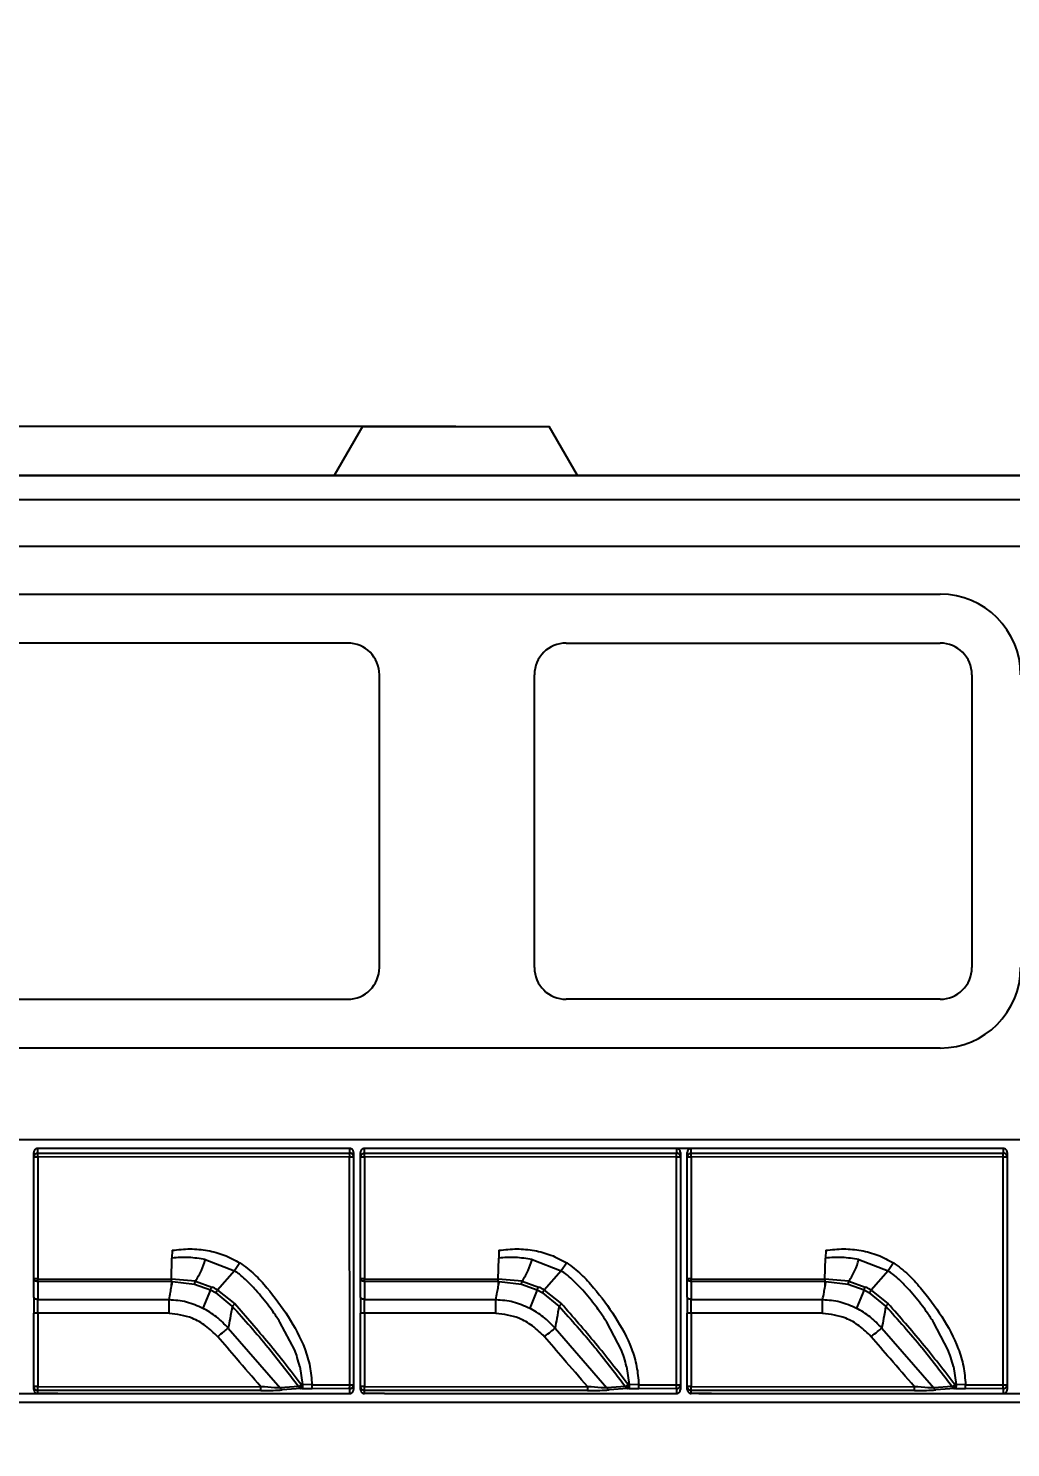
# Model space of a CAD drawing. Header units: millimetres. Extents: x 340 to 481, y 493 to 586.
# Drawn here: x 372.98 to 393.1, y 537.33 to 566.42 of the extents above; entities that cross this region are included whole.
import ezdxf

# ---------------------------------------------------------------- set-up
doc = ezdxf.new("R2010")
doc.units = ezdxf.units.MM
doc.header["$PDSIZE"] = -1
doc.linetypes.add('CENTERX2', pattern=[20.32, 12.7, -2.54, 2.54, -2.54])
doc.dimstyles.new('ISO-25', dxfattribs={"dimtxt": 2.5, "dimasz": 2.5, "dimexe": 1.25, "dimexo": 0.625, "dimtad": 1, "dimtxsty": 'Standard', "dimcen": 2.5, "dimadec": 0, "dimazin": 0, "dimtfac": 1, "dimtmove": 0, "dimatfit": 3, "dimfxl": 1, "dimarcsym": 0})

# ---------------------------------------------------------------- blocks, each defined once
blk = doc.blocks.new('*D2')
at = {"color": 0, "lineweight": -2}
for p, q in [((394.669, 557.257), (348.229, 557.257)), ((350.229, 553.177), (350.229, 536.154)), ((350.229, 512), (350.229, 529.023)), ((394.669, 507.92), (348.229, 507.92))]:
    blk.add_line(p, q, dxfattribs=at)
at = {"color": 0}
for points in [[(350.909, 553.177), (349.549, 553.177), (350.229, 557.257)], [(349.549, 512), (350.909, 512), (350.229, 507.92)]]:
    blk.add_solid(points, dxfattribs=at)
at = {"layer": 'Defpoints', "color": 0}
for p in [(394.669, 557.257), (350.229, 507.92), (394.669, 507.92)]:
    blk.add_point(p, dxfattribs=at)
at = {"color": 0, "insert": (350.229, 532.589), "char_height": 3.5, "attachment_point": 5}
blk.add_mtext('49,34', dxfattribs=at)
blk = doc.blocks.new('*D3')
at = {"color": 0, "lineweight": -2}
for p, q in [((350.229, 562.337), (350.229, 566.417)), ((381.74, 558.257), (348.229, 558.257)), ((350.229, 558.257), (350.229, 557.257)), ((381.74, 557.257), (348.229, 557.257)), ((350.229, 553.177), (350.229, 549.097)), ((350.229, 549.097), (339.955, 549.097))]:
    blk.add_line(p, q, dxfattribs=at)
at = {"color": 0}
for points in [[(349.549, 562.337), (350.909, 562.337), (350.229, 558.257)], [(350.909, 553.177), (349.549, 553.177), (350.229, 557.257)]]:
    blk.add_solid(points, dxfattribs=at)
at = {"layer": 'Defpoints', "color": 0}
for p in [(381.74, 558.257), (350.229, 557.257), (381.74, 557.257)]:
    blk.add_point(p, dxfattribs=at)
at = {"color": 0, "insert": (344.33, 552.663), "char_height": 3.5, "attachment_point": 5}
blk.add_mtext('1,00', dxfattribs=at)

msp = doc.modelspace()

# ---------------------------------------------------------------- linework, layer by layer
at = {"color": 7, "linetype": 'Continuous', "lineweight": 25}
for p, q in [((379.827, 558.257), (379.25, 557.257)), ((379.827, 558.257), (383.653, 558.257)), ((384.23, 557.257), (383.653, 558.257)), ((366.407, 557.257), (433.085, 557.257)), ((433.085, 556.757), (366.407, 556.757)), ((379.524, 553.822), (371.864, 553.822)), ((384, 553.822), (391.66, 553.822)), ((380.174, 547.172), (380.174, 553.172)), ((383.35, 547.172), (383.35, 553.172)), ((392.31, 553.172), (392.31, 547.172)), ((371.864, 546.522), (379.524, 546.522)), ((391.66, 546.522), (384, 546.522)), ((432.774, 543.645), (366.819, 543.645)), ((373.093, 543.286), (373.093, 543.385)), ((373.093, 540.79), (373.093, 543.286)), ((373.174, 543.366), (373.174, 543.465)), ((379.564, 543.465), (373.174, 543.465)), ((373.174, 543.366), (379.564, 543.371)), ((379.564, 543.292), (373.175, 543.287)), ((373.175, 543.287), (373.175, 540.791)), ((379.564, 543.465), (379.564, 543.371)), ((379.565, 538.623), (379.564, 543.292)), ((379.645, 543.385), (379.645, 543.291)), ((379.645, 543.291), (379.645, 538.622)), ((379.787, 543.286), (379.787, 543.385)), ((379.787, 540.79), (379.787, 543.286)), ((379.868, 543.366), (379.868, 543.465)), ((386.258, 543.465), (379.868, 543.465)), ((379.868, 543.366), (386.258, 543.371)), ((386.258, 543.292), (379.869, 543.287)), ((379.869, 543.287), (379.869, 540.791)), ((386.258, 543.465), (386.258, 543.371)), ((386.259, 538.623), (386.258, 543.292)), ((386.339, 543.385), (386.339, 543.291)), ((386.339, 543.291), (386.339, 538.622)), ((386.481, 543.286), (386.481, 543.385)), ((386.481, 540.79), (386.481, 543.286)), ((386.562, 543.366), (386.562, 543.465)), ((392.952, 543.465), (386.562, 543.465)), ((386.562, 543.366), (392.952, 543.371)), ((392.952, 543.292), (386.563, 543.287)), ((386.563, 543.287), (386.563, 540.791)), ((392.952, 543.465), (392.952, 543.371)), ((392.953, 538.623), (392.952, 543.292)), ((393.033, 543.385), (393.033, 543.291)), ((393.033, 543.291), (393.033, 538.622)), ((375.929, 541.378), (375.924, 541.219)), ((382.623, 541.378), (382.618, 541.219)), ((389.317, 541.378), (389.312, 541.219)), ((375.913, 540.788), (375.924, 541.219)), ((376.606, 541.188), (377.206, 540.956)), ((377.206, 540.956), (376.858, 540.563)), ((377.316, 541.123), (377.206, 540.956)), ((382.607, 540.788), (382.618, 541.219)), ((383.3, 541.188), (383.9, 540.956)), ((383.9, 540.956), (383.552, 540.563)), ((384.01, 541.123), (383.9, 540.956)), ((389.301, 540.788), (389.312, 541.219)), ((389.994, 541.188), (390.594, 540.956)), ((390.594, 540.956), (390.246, 540.563)), ((390.704, 541.123), (390.594, 540.956)), ((373.093, 540.421), (373.093, 540.79)), ((373.175, 540.791), (375.913, 540.788)), ((375.919, 540.738), (373.175, 540.74)), ((373.175, 540.74), (373.175, 540.372)), ((376.405, 540.746), (375.913, 540.788)), ((375.918, 540.648), (375.919, 540.738)), ((375.919, 540.738), (375.934, 540.738)), ((375.934, 540.738), (376.389, 540.686)), ((376.389, 540.686), (376.714, 540.57)), ((376.405, 540.746), (376.74, 540.625)), ((379.787, 540.421), (379.787, 540.79)), ((379.869, 540.791), (382.607, 540.788)), ((382.613, 540.738), (379.869, 540.74)), ((379.869, 540.74), (379.869, 540.372)), ((383.099, 540.746), (382.607, 540.788)), ((382.612, 540.648), (382.613, 540.738)), ((382.613, 540.738), (382.628, 540.738)), ((382.628, 540.738), (383.083, 540.686)), ((383.083, 540.686), (383.408, 540.57)), ((383.099, 540.746), (383.434, 540.625)), ((386.481, 540.421), (386.481, 540.79)), ((386.563, 540.791), (389.301, 540.788)), ((389.307, 540.738), (386.563, 540.74)), ((386.563, 540.74), (386.563, 540.372)), ((389.793, 540.746), (389.301, 540.788)), ((389.306, 540.648), (389.307, 540.738)), ((389.307, 540.738), (389.322, 540.738)), ((389.322, 540.738), (389.777, 540.686)), ((389.777, 540.686), (390.102, 540.57)), ((389.793, 540.746), (390.128, 540.625)), ((373.175, 540.372), (375.866, 540.369)), ((376.714, 540.57), (376.558, 540.195)), ((376.714, 540.57), (376.828, 540.509)), ((377.16, 540.233), (376.828, 540.509)), ((376.858, 540.563), (377.211, 540.281)), ((379.869, 540.372), (382.56, 540.369)), ((383.408, 540.57), (383.252, 540.195)), ((383.408, 540.57), (383.522, 540.509)), ((383.854, 540.233), (383.522, 540.509)), ((383.552, 540.563), (383.905, 540.281)), ((386.563, 540.372), (389.254, 540.369)), ((390.102, 540.57), (389.946, 540.195)), ((390.102, 540.57), (390.216, 540.509)), ((390.548, 540.233), (390.216, 540.509)), ((390.246, 540.563), (390.599, 540.281)), ((373.093, 538.587), (373.093, 540.088)), ((375.865, 540.088), (373.175, 540.092)), ((373.175, 540.088), (373.175, 538.587)), ((375.865, 540.085), (373.175, 540.088)), ((379.787, 538.587), (379.787, 540.088)), ((382.559, 540.088), (379.869, 540.092)), ((379.869, 540.088), (379.869, 538.587)), ((382.559, 540.085), (379.869, 540.088)), ((386.481, 538.587), (386.481, 540.088)), ((389.253, 540.088), (386.563, 540.092)), ((386.563, 540.088), (386.563, 538.587)), ((389.253, 540.085), (386.563, 540.088)), ((377.078, 539.785), (378.141, 538.558)), ((378.44, 539.329), (378.137, 539.907)), ((383.772, 539.785), (384.835, 538.558)), ((385.134, 539.329), (384.831, 539.907)), ((390.466, 539.785), (391.529, 538.558)), ((391.828, 539.329), (391.525, 539.907)), ((378.543, 538.994), (378.599, 538.625)), ((385.237, 538.994), (385.293, 538.625)), ((391.931, 538.994), (391.987, 538.625)), ((378.573, 538.596), (378.574, 538.626)), ((378.574, 538.626), (378.599, 538.625)), ((378.794, 538.624), (378.599, 538.625)), ((378.794, 538.624), (379.565, 538.623)), ((379.645, 538.622), (379.645, 538.524)), ((385.267, 538.596), (385.269, 538.626)), ((385.269, 538.626), (385.293, 538.625)), ((385.488, 538.624), (385.293, 538.625)), ((385.488, 538.624), (386.259, 538.623)), ((386.339, 538.622), (386.339, 538.524)), ((391.961, 538.596), (391.963, 538.626)), ((391.963, 538.626), (391.987, 538.625)), ((392.182, 538.624), (391.987, 538.625)), ((392.182, 538.624), (392.953, 538.623)), ((393.033, 538.622), (393.033, 538.524)), ((373.093, 538.524), (373.093, 538.587)), ((373.174, 538.444), (373.174, 538.507)), ((377.746, 538.503), (373.174, 538.507)), ((373.586, 538.443), (373.174, 538.444)), ((373.175, 538.587), (377.747, 538.583)), ((373.586, 538.443), (379.564, 538.443)), ((378.52, 538.587), (378.141, 538.558)), ((378.564, 538.545), (378.184, 538.516)), ((378.588, 538.544), (378.564, 538.545)), ((378.588, 538.544), (378.794, 538.543)), ((379.564, 538.542), (378.794, 538.543)), ((379.564, 538.542), (379.564, 538.443)), ((379.787, 538.524), (379.787, 538.587)), ((379.868, 538.444), (379.868, 538.507)), ((384.44, 538.503), (379.868, 538.507)), ((380.28, 538.443), (379.868, 538.444)), ((379.869, 538.587), (384.441, 538.583)), ((380.28, 538.443), (386.258, 538.443)), ((385.214, 538.587), (384.835, 538.558)), ((385.258, 538.545), (384.878, 538.516)), ((385.282, 538.544), (385.258, 538.545)), ((385.282, 538.544), (385.488, 538.543)), ((386.258, 538.542), (385.488, 538.543)), ((386.258, 538.542), (386.258, 538.443)), ((386.481, 538.524), (386.481, 538.587)), ((386.562, 538.444), (386.562, 538.507)), ((391.134, 538.503), (386.562, 538.507)), ((386.974, 538.443), (386.562, 538.444)), ((386.563, 538.587), (391.135, 538.583)), ((386.974, 538.443), (392.952, 538.443)), ((391.908, 538.587), (391.529, 538.558)), ((391.952, 538.545), (391.572, 538.516)), ((391.976, 538.544), (391.952, 538.545)), ((391.976, 538.544), (392.182, 538.543)), ((392.952, 538.542), (392.182, 538.543)), ((392.952, 538.542), (392.952, 538.443)), ((366.819, 538.263), (432.774, 538.263))]:
    msp.add_line(p, q, dxfattribs=at)
at = {"color": 7, "linetype": 'Continuous'}
for p, q in [((366.407, 555.807), (433.085, 555.807)), ((371.864, 554.822), (391.66, 554.822)), ((379.524, 553.822), (371.864, 553.822)), ((384, 553.822), (391.66, 553.822)), ((380.174, 547.172), (380.174, 553.172)), ((383.35, 547.172), (383.35, 553.172)), ((392.31, 553.172), (392.31, 547.172)), ((371.864, 546.522), (379.524, 546.522)), ((391.66, 546.522), (384, 546.522)), ((391.66, 545.522), (371.864, 545.522)), ((433.374, 543.645), (366.219, 543.645)), ((366.219, 538.263), (433.374, 538.263))]:
    msp.add_line(p, q, dxfattribs=at)
at = {"color": 7, "linetype": 'CENTERX2'}
for p, q in [((433.194, 543.465), (366.399, 543.465)), ((366.399, 538.443), (433.194, 538.443))]:
    msp.add_line(p, q, dxfattribs=at)
at = {"color": 7, "linetype": 'Continuous', "lineweight": 25, "flags": 128}
for points in [[(375.915, 540.635), (375.916, 540.642), (375.918, 540.648)], [(382.609, 540.635), (382.61, 540.642), (382.612, 540.648)], [(389.303, 540.635), (389.305, 540.642), (389.306, 540.648)], [(375.865, 540.085), (375.865, 540.086), (375.865, 540.086), (375.865, 540.086), (375.865, 540.087), (375.865, 540.087), (375.865, 540.088), (375.865, 540.088), (375.865, 540.088)], [(382.559, 540.085), (382.559, 540.086), (382.559, 540.086), (382.559, 540.086), (382.559, 540.087), (382.559, 540.087), (382.559, 540.088), (382.559, 540.088), (382.559, 540.088)], [(389.253, 540.085), (389.253, 540.086), (389.253, 540.086), (389.253, 540.086), (389.253, 540.087), (389.253, 540.087), (389.253, 540.088), (389.253, 540.088), (389.253, 540.088)]]:
    msp.add_lwpolyline(points, dxfattribs=at)
at = {"color": 7, "linetype": 'Continuous'}
for centre, radius, start, end in [((391.66, 553.172), 1.65, 0, 90), ((379.524, 553.172), 0.65, 0, 90), ((384, 553.172), 0.65, 90, 180), ((391.66, 553.172), 0.65, 360, 90), ((379.524, 547.172), 0.65, 270, 0), ((384, 547.172), 0.65, 180, 270), ((391.66, 547.172), 1.65, 270, 0), ((391.66, 547.172), 0.65, 270, 0)]:
    msp.add_arc(centre, radius, start, end, dxfattribs=at)
at = {"color": 7, "linetype": 'Continuous', "lineweight": 25}
for centre, radius, start, end in [((379.524, 553.172), 0.65, 0, 90), ((384, 553.172), 0.65, 90, 180), ((391.66, 553.172), 0.65, 360, 90), ((379.524, 547.172), 0.65, 270, 0), ((384, 547.172), 0.65, 180, 270), ((391.66, 547.172), 0.65, 270, 0), ((370.123, 543.302), 3.052, 359.7232, 1.199), ((376.513, 543.307), 3.052, 359.7232, 1.199), ((376.817, 543.302), 3.052, 359.7232, 1.199), ((383.207, 543.307), 3.052, 359.7232, 1.199), ((383.511, 543.302), 3.052, 359.7232, 1.199), ((389.901, 543.307), 3.052, 359.7232, 1.199), ((364.982, 540.795), 8.193, 359.6155, 359.9694), ((289.485, 556.38), 87.853, 349.68407, 349.74388), ((371.676, 540.795), 8.193, 359.6155, 359.9694), ((296.179, 556.38), 87.853, 349.68407, 349.74388), ((378.37, 540.795), 8.193, 359.6155, 359.9694), ((302.873, 556.38), 87.853, 349.68407, 349.74388), ((375.848, 538.608), 2.947, 358.7356, 0.3039), ((376.619, 538.607), 2.946, 358.7355, 0.3038), ((382.542, 538.608), 2.947, 358.7356, 0.3039), ((383.313, 538.607), 2.946, 358.7355, 0.3038), ((389.236, 538.608), 2.947, 358.7356, 0.3039), ((390.007, 538.607), 2.946, 358.7355, 0.3038), ((370.191, 538.571), 2.984, 358.7609, 0.2933), ((374.763, 538.568), 2.984, 358.7609, 0.2933), ((376.885, 538.571), 2.984, 358.7609, 0.2933), ((381.457, 538.568), 2.984, 358.7609, 0.2933), ((383.579, 538.571), 2.984, 358.7609, 0.2933), ((388.151, 538.568), 2.984, 358.7609, 0.2933)]:
    msp.add_arc(centre, radius, start, end, dxfattribs=at)
for points, knots in [([(373.174, 543.465), (373.163, 543.464), (373.147, 543.462), (373.128, 543.452), (373.112, 543.438), (373.096, 543.416), (373.094, 543.395), (373.093, 543.385)], [0, 0, 0, 0, 0.25342, 0.376755, 0.504454, 0.75394, 1, 1, 1, 1]), ([(373.174, 543.366), (373.166, 543.365), (373.149, 543.364), (373.128, 543.353), (373.112, 543.339), (373.102, 543.324), (373.094, 543.306), (373.094, 543.293), (373.093, 543.286)], [0, 0, 0, 0, 0.182036, 0.411431, 0.545976, 0.690302, 0.842527, 1, 1, 1, 1]), ([(373.175, 543.287), (373.164, 543.287), (373.149, 543.287), (373.13, 543.287), (373.116, 543.287), (373.106, 543.287), (373.096, 543.287), (373.094, 543.286), (373.093, 543.286)], [0, 0, 0, 0, 0.243619, 0.372782, 0.502319, 0.631447, 0.759537, 1, 1, 1, 1]), ([(379.645, 543.385), (379.644, 543.395), (379.642, 543.411), (379.632, 543.43), (379.618, 543.446), (379.596, 543.462), (379.574, 543.464), (379.564, 543.465)], [0, 0, 0, 0, 0.248992, 0.370652, 0.496975, 0.749541, 1, 1, 1, 1]), ([(379.645, 543.291), (379.644, 543.298), (379.643, 543.311), (379.636, 543.329), (379.626, 543.343), (379.61, 543.358), (379.589, 543.369), (379.572, 543.37), (379.564, 543.371)], [0, 0, 0, 0, 0.157473, 0.309698, 0.454024, 0.588569, 0.817964, 1, 1, 1, 1]), ([(379.564, 543.292), (379.572, 543.292), (379.589, 543.292), (379.61, 543.292), (379.626, 543.292), (379.636, 543.292), (379.644, 543.291), (379.644, 543.291), (379.645, 543.291)], [0, 0, 0, 0, 0.181966, 0.411368, 0.545075, 0.689675, 0.842559, 1, 1, 1, 1]), ([(379.868, 543.465), (379.857, 543.464), (379.841, 543.462), (379.822, 543.452), (379.806, 543.438), (379.79, 543.416), (379.788, 543.395), (379.787, 543.385)], [0, 0, 0, 0, 0.25342, 0.376755, 0.504454, 0.75394, 1, 1, 1, 1]), ([(379.868, 543.366), (379.86, 543.365), (379.843, 543.364), (379.822, 543.353), (379.806, 543.339), (379.796, 543.324), (379.788, 543.306), (379.788, 543.293), (379.787, 543.286)], [0, 0, 0, 0, 0.182036, 0.411431, 0.545976, 0.690302, 0.842527, 1, 1, 1, 1]), ([(379.869, 543.287), (379.858, 543.287), (379.843, 543.287), (379.824, 543.287), (379.81, 543.287), (379.8, 543.287), (379.79, 543.287), (379.788, 543.286), (379.787, 543.286)], [0, 0, 0, 0, 0.243619, 0.372782, 0.502319, 0.631447, 0.759537, 1, 1, 1, 1]), ([(386.339, 543.385), (386.338, 543.395), (386.336, 543.411), (386.326, 543.43), (386.312, 543.446), (386.29, 543.462), (386.268, 543.464), (386.258, 543.465)], [0, 0, 0, 0, 0.248992, 0.370652, 0.496975, 0.749541, 1, 1, 1, 1]), ([(386.339, 543.291), (386.338, 543.298), (386.337, 543.311), (386.33, 543.329), (386.32, 543.343), (386.304, 543.358), (386.283, 543.369), (386.266, 543.37), (386.258, 543.371)], [0, 0, 0, 0, 0.157473, 0.309698, 0.454024, 0.588569, 0.817964, 1, 1, 1, 1]), ([(386.258, 543.292), (386.266, 543.292), (386.283, 543.292), (386.304, 543.292), (386.32, 543.292), (386.33, 543.292), (386.338, 543.291), (386.339, 543.291), (386.339, 543.291)], [0, 0, 0, 0, 0.181966, 0.411368, 0.545075, 0.689675, 0.842559, 1, 1, 1, 1]), ([(386.562, 543.465), (386.551, 543.464), (386.535, 543.462), (386.516, 543.452), (386.5, 543.438), (386.484, 543.416), (386.482, 543.395), (386.481, 543.385)], [0, 0, 0, 0, 0.25342, 0.376755, 0.504454, 0.75394, 1, 1, 1, 1]), ([(386.562, 543.366), (386.554, 543.365), (386.537, 543.364), (386.516, 543.353), (386.5, 543.339), (386.49, 543.324), (386.482, 543.306), (386.482, 543.293), (386.481, 543.286)], [0, 0, 0, 0, 0.182036, 0.411431, 0.545976, 0.690302, 0.842527, 1, 1, 1, 1]), ([(386.563, 543.287), (386.552, 543.287), (386.537, 543.287), (386.518, 543.287), (386.504, 543.287), (386.494, 543.287), (386.484, 543.287), (386.482, 543.286), (386.481, 543.286)], [0, 0, 0, 0, 0.243619, 0.372782, 0.502319, 0.631447, 0.759537, 1, 1, 1, 1]), ([(393.033, 543.385), (393.032, 543.395), (393.03, 543.411), (393.02, 543.43), (393.006, 543.446), (392.984, 543.462), (392.963, 543.464), (392.952, 543.465)], [0, 0, 0, 0, 0.248992, 0.370652, 0.496975, 0.749541, 1, 1, 1, 1]), ([(393.033, 543.291), (393.032, 543.298), (393.031, 543.311), (393.024, 543.329), (393.014, 543.343), (392.998, 543.358), (392.977, 543.369), (392.96, 543.37), (392.952, 543.371)], [0, 0, 0, 0, 0.157473, 0.309698, 0.454024, 0.588569, 0.817964, 1, 1, 1, 1]), ([(392.952, 543.292), (392.96, 543.292), (392.977, 543.292), (392.998, 543.292), (393.014, 543.292), (393.024, 543.292), (393.032, 543.291), (393.033, 543.291), (393.033, 543.291)], [0, 0, 0, 0, 0.181966, 0.411368, 0.545075, 0.689675, 0.842559, 1, 1, 1, 1]), ([(376.606, 541.188), (376.493, 541.207), (376.266, 541.244), (376.038, 541.227), (375.924, 541.219)], [0, 0, 0, 0, 0.502047, 1, 1, 1, 1]), ([(375.929, 541.378), (376.051, 541.392), (376.293, 541.418), (376.654, 541.383), (377.001, 541.29), (377.211, 541.179), (377.316, 541.123)], [0, 0, 0, 0, 0.256766, 0.505731, 0.751665, 1, 1, 1, 1]), ([(383.3, 541.188), (383.187, 541.207), (382.96, 541.244), (382.732, 541.227), (382.618, 541.219)], [0, 0, 0, 0, 0.502047, 1, 1, 1, 1]), ([(382.623, 541.378), (382.745, 541.392), (382.987, 541.418), (383.348, 541.383), (383.695, 541.29), (383.905, 541.179), (384.01, 541.123)], [0, 0, 0, 0, 0.256766, 0.505731, 0.751665, 1, 1, 1, 1]), ([(389.994, 541.188), (389.881, 541.207), (389.654, 541.244), (389.426, 541.227), (389.312, 541.219)], [0, 0, 0, 0, 0.502047, 1, 1, 1, 1]), ([(389.317, 541.378), (389.439, 541.392), (389.681, 541.418), (390.042, 541.383), (390.389, 541.29), (390.599, 541.179), (390.704, 541.123)], [0, 0, 0, 0, 0.256766, 0.505731, 0.751665, 1, 1, 1, 1]), ([(376.405, 540.746), (376.449, 540.817), (376.536, 540.955), (376.583, 541.112), (376.606, 541.188)], [0, 0, 0, 0, 0.5118799, 1, 1, 1, 1]), ([(377.43, 540.782), (377.39, 540.819), (377.32, 540.882), (377.24, 540.934), (377.206, 540.956)], [0, 0, 0, 0, 0.571638, 1, 1, 1, 1]), ([(377.316, 541.123), (377.419, 541.046), (377.621, 540.895), (377.951, 540.521), (378.32, 540.027), (378.617, 539.48), (378.761, 539), (378.783, 538.749), (378.794, 538.624)], [0, 0, 0, 0, 0.128773, 0.252959, 0.499043, 0.747593, 0.873757, 1, 1, 1, 1]), ([(383.099, 540.746), (383.143, 540.817), (383.23, 540.955), (383.277, 541.112), (383.3, 541.188)], [0, 0, 0, 0, 0.5118799, 1, 1, 1, 1]), ([(384.124, 540.782), (384.084, 540.819), (384.014, 540.882), (383.934, 540.934), (383.9, 540.956)], [0, 0, 0, 0, 0.571638, 1, 1, 1, 1]), ([(384.01, 541.123), (384.113, 541.046), (384.315, 540.895), (384.645, 540.521), (385.014, 540.027), (385.311, 539.48), (385.455, 539), (385.477, 538.749), (385.488, 538.624)], [0, 0, 0, 0, 0.128773, 0.252959, 0.499043, 0.747593, 0.873757, 1, 1, 1, 1]), ([(389.793, 540.746), (389.837, 540.817), (389.924, 540.955), (389.971, 541.112), (389.994, 541.188)], [0, 0, 0, 0, 0.5118799, 1, 1, 1, 1]), ([(390.818, 540.782), (390.778, 540.819), (390.708, 540.882), (390.628, 540.934), (390.594, 540.956)], [0, 0, 0, 0, 0.571638, 1, 1, 1, 1]), ([(390.704, 541.123), (390.807, 541.046), (391.009, 540.895), (391.339, 540.521), (391.708, 540.027), (392.005, 539.48), (392.149, 539), (392.171, 538.749), (392.182, 538.624)], [0, 0, 0, 0, 0.128773, 0.252959, 0.499043, 0.747593, 0.873757, 1, 1, 1, 1]), ([(373.175, 540.791), (373.164, 540.791), (373.149, 540.791), (373.13, 540.79), (373.116, 540.79), (373.106, 540.79), (373.096, 540.79), (373.094, 540.79), (373.093, 540.79)], [0, 0, 0, 0, 0.243618, 0.372782, 0.502319, 0.631447, 0.759537, 1, 1, 1, 1]), ([(373.175, 540.74), (373.164, 540.741), (373.149, 540.742), (373.13, 540.748), (373.116, 540.754), (373.106, 540.762), (373.096, 540.774), (373.094, 540.783), (373.093, 540.79)], [0, 0, 0, 0, 0.241127, 0.370687, 0.50272, 0.634695, 0.763396, 1, 1, 1, 1]), ([(376.389, 540.686), (376.39, 540.69), (376.392, 540.699), (376.396, 540.714), (376.4, 540.73), (376.403, 540.741), (376.405, 540.746)], [0, 0, 0, 0, 0.247251, 0.499954, 0.752682, 1, 1, 1, 1]), ([(377.912, 540.232), (377.826, 540.345), (377.677, 540.538), (377.503, 540.71), (377.43, 540.782)], [0, 0, 0, 0, 0.580697, 1, 1, 1, 1]), ([(379.869, 540.791), (379.858, 540.791), (379.843, 540.791), (379.824, 540.79), (379.81, 540.79), (379.8, 540.79), (379.79, 540.79), (379.788, 540.79), (379.787, 540.79)], [0, 0, 0, 0, 0.243618, 0.372782, 0.502319, 0.631447, 0.759537, 1, 1, 1, 1]), ([(379.869, 540.74), (379.858, 540.741), (379.843, 540.742), (379.824, 540.748), (379.81, 540.754), (379.8, 540.762), (379.79, 540.774), (379.788, 540.783), (379.787, 540.79)], [0, 0, 0, 0, 0.241127, 0.370687, 0.50272, 0.634695, 0.763396, 1, 1, 1, 1]), ([(383.083, 540.686), (383.084, 540.69), (383.086, 540.699), (383.09, 540.714), (383.094, 540.73), (383.097, 540.741), (383.099, 540.746)], [0, 0, 0, 0, 0.247251, 0.499954, 0.752682, 1, 1, 1, 1]), ([(384.606, 540.232), (384.52, 540.345), (384.371, 540.538), (384.197, 540.71), (384.124, 540.782)], [0, 0, 0, 0, 0.580697, 1, 1, 1, 1]), ([(386.563, 540.791), (386.552, 540.791), (386.537, 540.791), (386.518, 540.79), (386.504, 540.79), (386.494, 540.79), (386.484, 540.79), (386.482, 540.79), (386.481, 540.79)], [0, 0, 0, 0, 0.243618, 0.372782, 0.502319, 0.631447, 0.759537, 1, 1, 1, 1]), ([(386.563, 540.74), (386.552, 540.741), (386.537, 540.742), (386.518, 540.748), (386.504, 540.754), (386.494, 540.762), (386.484, 540.774), (386.482, 540.783), (386.481, 540.79)], [0, 0, 0, 0, 0.241127, 0.370687, 0.50272, 0.634695, 0.763396, 1, 1, 1, 1]), ([(389.777, 540.686), (389.778, 540.69), (389.78, 540.699), (389.784, 540.714), (389.788, 540.73), (389.791, 540.741), (389.793, 540.746)], [0, 0, 0, 0, 0.247251, 0.499954, 0.752682, 1, 1, 1, 1]), ([(391.3, 540.232), (391.214, 540.345), (391.065, 540.538), (390.891, 540.71), (390.818, 540.782)], [0, 0, 0, 0, 0.5806973, 1, 1, 1, 1]), ([(373.175, 540.372), (373.164, 540.373), (373.149, 540.373), (373.13, 540.38), (373.116, 540.386), (373.106, 540.394), (373.096, 540.406), (373.094, 540.415), (373.093, 540.421)], [0, 0, 0, 0, 0.241127, 0.370687, 0.50272, 0.634695, 0.763396, 1, 1, 1, 1]), ([(373.093, 540.421), (373.093, 540.365), (373.093, 540.263), (373.093, 540.142), (373.093, 540.088)], [0, 0, 0, 0, 0.558255, 1, 1, 1, 1]), ([(375.866, 540.369), (375.875, 540.418), (375.892, 540.507), (375.908, 540.596), (375.915, 540.635)], [0, 0, 0, 0, 0.5598757, 1, 1, 1, 1]), ([(375.866, 540.369), (375.987, 540.36), (376.228, 540.343), (376.448, 540.244), (376.558, 540.195)], [0, 0, 0, 0, 0.5002163, 1, 1, 1, 1]), ([(376.714, 540.57), (376.716, 540.574), (376.719, 540.582), (376.725, 540.596), (376.732, 540.611), (376.737, 540.62), (376.74, 540.625)], [0, 0, 0, 0, 0.247199, 0.499741, 0.75242, 1, 1, 1, 1]), ([(376.858, 540.563), (376.837, 540.575), (376.798, 540.597), (376.757, 540.617), (376.74, 540.625)], [0, 0, 0, 0, 0.559705, 1, 1, 1, 1]), ([(376.828, 540.509), (376.833, 540.518), (376.842, 540.535), (376.853, 540.554), (376.858, 540.563)], [0, 0, 0, 0, 0.559502, 1, 1, 1, 1]), ([(379.869, 540.372), (379.858, 540.373), (379.843, 540.373), (379.824, 540.38), (379.81, 540.386), (379.8, 540.394), (379.79, 540.406), (379.788, 540.415), (379.787, 540.421)], [0, 0, 0, 0, 0.241127, 0.370687, 0.50272, 0.634695, 0.763396, 1, 1, 1, 1]), ([(379.787, 540.421), (379.787, 540.365), (379.787, 540.263), (379.787, 540.142), (379.787, 540.088)], [0, 0, 0, 0, 0.558255, 1, 1, 1, 1]), ([(382.56, 540.369), (382.569, 540.418), (382.586, 540.507), (382.602, 540.596), (382.609, 540.635)], [0, 0, 0, 0, 0.559876, 1, 1, 1, 1]), ([(382.56, 540.369), (382.681, 540.36), (382.922, 540.343), (383.142, 540.244), (383.252, 540.195)], [0, 0, 0, 0, 0.500216, 1, 1, 1, 1]), ([(383.408, 540.57), (383.41, 540.574), (383.413, 540.582), (383.419, 540.596), (383.426, 540.611), (383.431, 540.62), (383.434, 540.625)], [0, 0, 0, 0, 0.247199, 0.499741, 0.75242, 1, 1, 1, 1]), ([(383.552, 540.563), (383.531, 540.575), (383.492, 540.597), (383.451, 540.617), (383.434, 540.625)], [0, 0, 0, 0, 0.559705, 1, 1, 1, 1]), ([(383.522, 540.509), (383.527, 540.518), (383.536, 540.535), (383.547, 540.554), (383.552, 540.563)], [0, 0, 0, 0, 0.559502, 1, 1, 1, 1]), ([(386.563, 540.372), (386.552, 540.373), (386.537, 540.373), (386.518, 540.38), (386.504, 540.386), (386.494, 540.394), (386.484, 540.406), (386.482, 540.415), (386.481, 540.421)], [0, 0, 0, 0, 0.2411275, 0.3706869, 0.5027199, 0.6346951, 0.7633962, 1, 1, 1, 1]), ([(386.481, 540.421), (386.481, 540.365), (386.481, 540.263), (386.481, 540.142), (386.481, 540.088)], [0, 0, 0, 0, 0.558255, 1, 1, 1, 1]), ([(389.254, 540.369), (389.263, 540.418), (389.28, 540.507), (389.296, 540.596), (389.303, 540.635)], [0, 0, 0, 0, 0.559876, 1, 1, 1, 1]), ([(389.254, 540.369), (389.375, 540.36), (389.616, 540.343), (389.836, 540.244), (389.946, 540.195)], [0, 0, 0, 0, 0.500216, 1, 1, 1, 1]), ([(390.102, 540.57), (390.104, 540.574), (390.107, 540.582), (390.113, 540.596), (390.12, 540.611), (390.125, 540.62), (390.128, 540.625)], [0, 0, 0, 0, 0.2471987, 0.4997406, 0.7524197, 1, 1, 1, 1]), ([(390.246, 540.563), (390.225, 540.575), (390.186, 540.597), (390.145, 540.617), (390.128, 540.625)], [0, 0, 0, 0, 0.559705, 1, 1, 1, 1]), ([(390.216, 540.509), (390.221, 540.518), (390.23, 540.535), (390.241, 540.554), (390.246, 540.563)], [0, 0, 0, 0, 0.559502, 1, 1, 1, 1]), ([(373.175, 540.088), (373.164, 540.088), (373.149, 540.088), (373.13, 540.088), (373.116, 540.088), (373.106, 540.088), (373.096, 540.088), (373.094, 540.088), (373.093, 540.088)], [0, 0, 0, 0, 0.243617, 0.372782, 0.502319, 0.631448, 0.759539, 1, 1, 1, 1]), ([(373.175, 540.088), (373.175, 540.089), (373.175, 540.09), (373.175, 540.091), (373.175, 540.092)], [0, 0, 0, 0, 0.560036, 1, 1, 1, 1]), ([(376.862, 539.608), (376.782, 539.684), (376.627, 539.835), (376.295, 540.029), (376.027, 540.064), (375.865, 540.085)], [0, 0, 0, 0, 0.292303, 0.572758, 1, 1, 1, 1]), ([(377.078, 539.785), (377, 539.865), (376.846, 540.025), (376.654, 540.138), (376.558, 540.194)], [0, 0, 0, 0, 0.5004186, 1, 1, 1, 1]), ([(377.16, 540.233), (377.145, 540.15), (377.118, 540), (377.09, 539.851), (377.078, 539.785)], [0, 0, 0, 0, 0.561163, 1, 1, 1, 1]), ([(377.16, 540.233), (377.164, 540.237), (377.17, 540.243), (377.183, 540.256), (377.197, 540.268), (377.206, 540.277), (377.211, 540.281)], [0, 0, 0, 0, 0.246048, 0.499443, 0.753141, 1, 1, 1, 1]), ([(377.16, 540.233), (377.409, 539.955), (377.669, 539.665), (378.017, 539.238), (378.226, 538.971), (378.422, 538.715), (378.52, 538.587)], [0, 0, 0, 0, 0.523748, 0.54548, 0.773248, 1, 1, 1, 1]), ([(378.574, 538.626), (378.355, 538.91), (377.917, 539.475), (377.445, 540.013), (377.211, 540.281)], [0, 0, 0, 0, 0.502993, 1, 1, 1, 1]), ([(378.137, 539.907), (378.096, 539.969), (378.024, 540.079), (377.946, 540.185), (377.912, 540.232)], [0, 0, 0, 0, 0.559821, 1, 1, 1, 1]), ([(379.869, 540.088), (379.858, 540.088), (379.843, 540.088), (379.824, 540.088), (379.81, 540.088), (379.8, 540.088), (379.79, 540.088), (379.788, 540.088), (379.787, 540.088)], [0, 0, 0, 0, 0.243617, 0.372782, 0.502319, 0.631448, 0.759539, 1, 1, 1, 1]), ([(379.869, 540.088), (379.869, 540.089), (379.869, 540.09), (379.869, 540.091), (379.869, 540.092)], [0, 0, 0, 0, 0.5600363, 1, 1, 1, 1]), ([(383.556, 539.608), (383.476, 539.684), (383.321, 539.835), (382.989, 540.029), (382.721, 540.064), (382.559, 540.085)], [0, 0, 0, 0, 0.2923033, 0.5727578, 1, 1, 1, 1]), ([(383.772, 539.785), (383.694, 539.865), (383.54, 540.025), (383.348, 540.138), (383.252, 540.194)], [0, 0, 0, 0, 0.500419, 1, 1, 1, 1]), ([(383.854, 540.233), (383.839, 540.15), (383.812, 540), (383.784, 539.851), (383.772, 539.785)], [0, 0, 0, 0, 0.561163, 1, 1, 1, 1]), ([(383.854, 540.233), (383.858, 540.237), (383.864, 540.243), (383.877, 540.256), (383.891, 540.268), (383.9, 540.277), (383.905, 540.281)], [0, 0, 0, 0, 0.246048, 0.499443, 0.753141, 1, 1, 1, 1]), ([(383.854, 540.233), (384.103, 539.955), (384.363, 539.665), (384.711, 539.238), (384.92, 538.971), (385.116, 538.715), (385.214, 538.587)], [0, 0, 0, 0, 0.523748, 0.54548, 0.773248, 1, 1, 1, 1]), ([(385.269, 538.626), (385.049, 538.91), (384.611, 539.475), (384.139, 540.013), (383.905, 540.281)], [0, 0, 0, 0, 0.502993, 1, 1, 1, 1]), ([(384.831, 539.907), (384.79, 539.969), (384.718, 540.079), (384.64, 540.185), (384.606, 540.232)], [0, 0, 0, 0, 0.559821, 1, 1, 1, 1]), ([(386.563, 540.088), (386.552, 540.088), (386.537, 540.088), (386.518, 540.088), (386.504, 540.088), (386.494, 540.088), (386.484, 540.088), (386.482, 540.088), (386.481, 540.088)], [0, 0, 0, 0, 0.243617, 0.372782, 0.502319, 0.631448, 0.759539, 1, 1, 1, 1]), ([(386.563, 540.088), (386.563, 540.089), (386.563, 540.09), (386.563, 540.091), (386.563, 540.092)], [0, 0, 0, 0, 0.5600363, 1, 1, 1, 1]), ([(390.25, 539.608), (390.17, 539.684), (390.015, 539.835), (389.683, 540.029), (389.415, 540.064), (389.253, 540.085)], [0, 0, 0, 0, 0.292303, 0.572758, 1, 1, 1, 1]), ([(390.466, 539.785), (390.388, 539.865), (390.234, 540.025), (390.042, 540.138), (389.946, 540.194)], [0, 0, 0, 0, 0.500419, 1, 1, 1, 1]), ([(390.548, 540.233), (390.533, 540.15), (390.506, 540), (390.478, 539.851), (390.466, 539.785)], [0, 0, 0, 0, 0.561163, 1, 1, 1, 1]), ([(390.548, 540.233), (390.552, 540.237), (390.558, 540.243), (390.571, 540.256), (390.585, 540.268), (390.594, 540.277), (390.599, 540.281)], [0, 0, 0, 0, 0.246048, 0.499443, 0.753141, 1, 1, 1, 1]), ([(390.548, 540.233), (390.797, 539.955), (391.057, 539.665), (391.405, 539.238), (391.614, 538.971), (391.81, 538.715), (391.908, 538.587)], [0, 0, 0, 0, 0.523748, 0.54548, 0.773248, 1, 1, 1, 1]), ([(391.963, 538.626), (391.743, 538.91), (391.305, 539.475), (390.833, 540.013), (390.599, 540.281)], [0, 0, 0, 0, 0.502993, 1, 1, 1, 1]), ([(391.525, 539.907), (391.484, 539.969), (391.412, 540.079), (391.334, 540.185), (391.3, 540.232)], [0, 0, 0, 0, 0.559821, 1, 1, 1, 1]), ([(376.862, 539.608), (376.907, 539.645), (376.988, 539.712), (377.05, 539.763), (377.078, 539.785)], [0, 0, 0, 0, 0.559783, 1, 1, 1, 1]), ([(383.556, 539.608), (383.601, 539.645), (383.682, 539.712), (383.744, 539.763), (383.772, 539.785)], [0, 0, 0, 0, 0.559783, 1, 1, 1, 1]), ([(390.25, 539.608), (390.295, 539.645), (390.376, 539.712), (390.438, 539.763), (390.466, 539.785)], [0, 0, 0, 0, 0.559783, 1, 1, 1, 1]), ([(377.747, 538.583), (377.579, 538.775), (377.282, 539.114), (376.989, 539.458), (376.862, 539.608)], [0, 0, 0, 0, 0.5636964, 1, 1, 1, 1]), ([(384.441, 538.583), (384.273, 538.775), (383.976, 539.114), (383.683, 539.458), (383.556, 539.608)], [0, 0, 0, 0, 0.563696, 1, 1, 1, 1]), ([(391.135, 538.583), (390.967, 538.775), (390.67, 539.114), (390.377, 539.458), (390.25, 539.608)], [0, 0, 0, 0, 0.5636964, 1, 1, 1, 1]), ([(378.543, 538.994), (378.527, 539.057), (378.5, 539.171), (378.458, 539.281), (378.44, 539.329)], [0, 0, 0, 0, 0.559434, 1, 1, 1, 1]), ([(385.237, 538.994), (385.221, 539.057), (385.194, 539.171), (385.152, 539.281), (385.134, 539.329)], [0, 0, 0, 0, 0.559434, 1, 1, 1, 1]), ([(391.931, 538.994), (391.915, 539.057), (391.888, 539.171), (391.846, 539.281), (391.828, 539.329)], [0, 0, 0, 0, 0.5594337, 1, 1, 1, 1]), ([(378.52, 538.587), (378.524, 538.589), (378.531, 538.594), (378.544, 538.603), (378.559, 538.614), (378.569, 538.622), (378.574, 538.626)], [0, 0, 0, 0, 0.221754, 0.48712, 0.729136, 1, 1, 1, 1]), ([(378.599, 538.625), (378.599, 538.616), (378.598, 538.596), (378.596, 538.569), (378.592, 538.55), (378.589, 538.546), (378.588, 538.544)], [0, 0, 0, 0, 0.241189, 0.50025, 0.759175, 1, 1, 1, 1]), ([(379.565, 538.623), (379.575, 538.623), (379.59, 538.623), (379.609, 538.623), (379.622, 538.623), (379.632, 538.623), (379.642, 538.622), (379.644, 538.622), (379.645, 538.622)], [0, 0, 0, 0, 0.243748, 0.372829, 0.502302, 0.631376, 0.759401, 1, 1, 1, 1]), ([(379.613, 538.558), (379.617, 538.562), (379.626, 538.57), (379.636, 538.585), (379.643, 538.603), (379.644, 538.616), (379.645, 538.622)], [0, 0, 0, 0, 0.2285375, 0.4738351, 0.7324612, 1, 1, 1, 1]), ([(385.214, 538.587), (385.218, 538.589), (385.225, 538.594), (385.238, 538.603), (385.253, 538.614), (385.263, 538.622), (385.269, 538.626)], [0, 0, 0, 0, 0.221754, 0.48712, 0.729136, 1, 1, 1, 1]), ([(385.293, 538.625), (385.293, 538.616), (385.292, 538.596), (385.29, 538.569), (385.286, 538.55), (385.283, 538.546), (385.282, 538.544)], [0, 0, 0, 0, 0.241189, 0.50025, 0.759175, 1, 1, 1, 1]), ([(386.259, 538.623), (386.269, 538.623), (386.284, 538.623), (386.303, 538.623), (386.316, 538.623), (386.326, 538.623), (386.336, 538.622), (386.338, 538.622), (386.339, 538.622)], [0, 0, 0, 0, 0.243748, 0.372829, 0.502302, 0.631376, 0.759401, 1, 1, 1, 1]), ([(386.307, 538.558), (386.311, 538.562), (386.32, 538.57), (386.33, 538.585), (386.337, 538.603), (386.338, 538.616), (386.339, 538.622)], [0, 0, 0, 0, 0.228538, 0.473835, 0.732461, 1, 1, 1, 1]), ([(391.908, 538.587), (391.912, 538.589), (391.919, 538.594), (391.932, 538.603), (391.947, 538.614), (391.957, 538.622), (391.963, 538.626)], [0, 0, 0, 0, 0.221754, 0.48712, 0.729136, 1, 1, 1, 1]), ([(391.987, 538.625), (391.987, 538.616), (391.986, 538.596), (391.984, 538.569), (391.98, 538.55), (391.977, 538.546), (391.976, 538.544)], [0, 0, 0, 0, 0.241189, 0.50025, 0.759175, 1, 1, 1, 1]), ([(392.953, 538.623), (392.963, 538.623), (392.978, 538.623), (392.997, 538.623), (393.01, 538.623), (393.02, 538.623), (393.03, 538.622), (393.032, 538.622), (393.033, 538.622)], [0, 0, 0, 0, 0.243748, 0.372829, 0.502302, 0.631376, 0.759401, 1, 1, 1, 1]), ([(393.001, 538.558), (393.005, 538.562), (393.014, 538.57), (393.024, 538.585), (393.031, 538.603), (393.032, 538.616), (393.033, 538.622)], [0, 0, 0, 0, 0.228538, 0.473835, 0.732461, 1, 1, 1, 1]), ([(373.175, 538.587), (373.167, 538.587), (373.15, 538.587), (373.128, 538.587), (373.112, 538.587), (373.102, 538.587), (373.094, 538.587), (373.093, 538.587), (373.093, 538.587)], [0, 0, 0, 0, 0.181749, 0.411267, 0.545132, 0.68987, 0.842771, 1, 1, 1, 1]), ([(373.093, 538.587), (373.094, 538.58), (373.094, 538.567), (373.102, 538.549), (373.112, 538.534), (373.128, 538.52), (373.149, 538.509), (373.166, 538.508), (373.174, 538.507)], [0, 0, 0, 0, 0.157473, 0.309698, 0.454024, 0.588569, 0.817964, 1, 1, 1, 1]), ([(373.093, 538.524), (373.093, 538.517), (373.094, 538.504), (373.1, 538.492), (373.102, 538.486)], [0, 0, 0, 0, 0.49972, 1, 1, 1, 1]), ([(373.102, 538.486), (373.106, 538.48), (373.114, 538.468), (373.132, 538.455), (373.152, 538.445), (373.167, 538.444), (373.174, 538.444)], [0, 0, 0, 0, 0.247628, 0.492595, 0.747916, 1, 1, 1, 1]), ([(377.746, 538.503), (377.831, 538.504), (377.99, 538.505), (378.123, 538.513), (378.184, 538.516)], [0, 0, 0, 0, 0.537944, 1, 1, 1, 1]), ([(378.141, 538.558), (378.127, 538.559), (378.09, 538.56), (377.964, 538.565), (377.841, 538.575), (377.747, 538.583)], [0, 0, 0, 0, 0.121958, 0.327457, 1, 1, 1, 1]), ([(378.141, 538.558), (378.144, 538.553), (378.149, 538.541), (378.16, 538.529), (378.172, 538.519), (378.18, 538.517), (378.184, 538.516)], [0, 0, 0, 0, 0.249815, 0.500001, 0.750184, 1, 1, 1, 1]), ([(378.573, 538.596), (378.567, 538.594), (378.556, 538.591), (378.537, 538.588), (378.526, 538.587), (378.52, 538.587)], [0, 0, 0, 0, 0.3324125, 0.6229393, 1, 1, 1, 1]), ([(378.52, 538.587), (378.522, 538.582), (378.526, 538.573), (378.536, 538.56), (378.548, 538.549), (378.558, 538.546), (378.564, 538.545)], [0, 0, 0, 0, 0.192714, 0.422126, 0.691653, 1, 1, 1, 1]), ([(378.564, 538.545), (378.565, 538.546), (378.567, 538.549), (378.569, 538.56), (378.572, 538.576), (378.573, 538.589), (378.573, 538.596)], [0, 0, 0, 0, 0.250201, 0.500438, 0.74999, 1, 1, 1, 1]), ([(379.564, 538.443), (379.575, 538.444), (379.591, 538.446), (379.61, 538.456), (379.626, 538.47), (379.642, 538.492), (379.644, 538.513), (379.645, 538.524)], [0, 0, 0, 0, 0.253434, 0.376773, 0.504477, 0.753954, 1, 1, 1, 1]), ([(379.869, 538.587), (379.861, 538.587), (379.844, 538.587), (379.822, 538.587), (379.806, 538.587), (379.796, 538.587), (379.788, 538.587), (379.787, 538.587), (379.787, 538.587)], [0, 0, 0, 0, 0.181749, 0.411267, 0.545132, 0.68987, 0.842771, 1, 1, 1, 1]), ([(379.787, 538.587), (379.788, 538.58), (379.788, 538.567), (379.796, 538.549), (379.806, 538.534), (379.822, 538.52), (379.843, 538.509), (379.86, 538.508), (379.868, 538.507)], [0, 0, 0, 0, 0.157473, 0.309698, 0.454024, 0.588569, 0.817964, 1, 1, 1, 1]), ([(379.787, 538.524), (379.787, 538.517), (379.788, 538.504), (379.794, 538.492), (379.796, 538.486)], [0, 0, 0, 0, 0.49972, 1, 1, 1, 1]), ([(379.796, 538.486), (379.8, 538.48), (379.808, 538.468), (379.826, 538.455), (379.846, 538.445), (379.861, 538.444), (379.868, 538.444)], [0, 0, 0, 0, 0.2476281, 0.4925954, 0.7479156, 1, 1, 1, 1]), ([(384.44, 538.503), (384.525, 538.504), (384.684, 538.505), (384.817, 538.513), (384.878, 538.516)], [0, 0, 0, 0, 0.5379441, 1, 1, 1, 1]), ([(384.835, 538.558), (384.821, 538.559), (384.784, 538.56), (384.658, 538.565), (384.535, 538.575), (384.441, 538.583)], [0, 0, 0, 0, 0.121958, 0.327457, 1, 1, 1, 1]), ([(384.835, 538.558), (384.838, 538.553), (384.843, 538.541), (384.854, 538.529), (384.866, 538.519), (384.874, 538.517), (384.878, 538.516)], [0, 0, 0, 0, 0.249815, 0.500001, 0.750184, 1, 1, 1, 1]), ([(385.267, 538.596), (385.261, 538.594), (385.25, 538.591), (385.231, 538.588), (385.22, 538.587), (385.214, 538.587)], [0, 0, 0, 0, 0.3324125, 0.6229393, 1, 1, 1, 1]), ([(385.214, 538.587), (385.216, 538.582), (385.22, 538.573), (385.23, 538.56), (385.242, 538.549), (385.252, 538.546), (385.258, 538.545)], [0, 0, 0, 0, 0.192714, 0.4221261, 0.6916531, 1, 1, 1, 1]), ([(385.258, 538.545), (385.259, 538.546), (385.261, 538.549), (385.263, 538.56), (385.266, 538.576), (385.267, 538.589), (385.267, 538.596)], [0, 0, 0, 0, 0.2502006, 0.5004383, 0.7499903, 1, 1, 1, 1]), ([(386.258, 538.443), (386.269, 538.444), (386.285, 538.446), (386.304, 538.456), (386.32, 538.47), (386.336, 538.492), (386.338, 538.513), (386.339, 538.524)], [0, 0, 0, 0, 0.253434, 0.376773, 0.504477, 0.753954, 1, 1, 1, 1]), ([(386.563, 538.587), (386.555, 538.587), (386.538, 538.587), (386.516, 538.587), (386.5, 538.587), (386.49, 538.587), (386.482, 538.587), (386.481, 538.587), (386.481, 538.587)], [0, 0, 0, 0, 0.181749, 0.411267, 0.545132, 0.68987, 0.842771, 1, 1, 1, 1]), ([(386.481, 538.587), (386.482, 538.58), (386.482, 538.567), (386.49, 538.549), (386.5, 538.534), (386.516, 538.52), (386.537, 538.509), (386.554, 538.508), (386.562, 538.507)], [0, 0, 0, 0, 0.157473, 0.309698, 0.454024, 0.588569, 0.817964, 1, 1, 1, 1]), ([(386.481, 538.524), (386.481, 538.517), (386.482, 538.504), (386.488, 538.492), (386.49, 538.486)], [0, 0, 0, 0, 0.49972, 1, 1, 1, 1]), ([(386.49, 538.486), (386.494, 538.48), (386.502, 538.468), (386.52, 538.455), (386.54, 538.445), (386.555, 538.444), (386.562, 538.444)], [0, 0, 0, 0, 0.2476281, 0.4925954, 0.7479156, 1, 1, 1, 1]), ([(391.134, 538.503), (391.219, 538.504), (391.378, 538.505), (391.511, 538.513), (391.572, 538.516)], [0, 0, 0, 0, 0.5379441, 1, 1, 1, 1]), ([(391.529, 538.558), (391.515, 538.559), (391.478, 538.56), (391.352, 538.565), (391.229, 538.575), (391.135, 538.583)], [0, 0, 0, 0, 0.121958, 0.327457, 1, 1, 1, 1]), ([(391.529, 538.558), (391.532, 538.553), (391.537, 538.541), (391.548, 538.529), (391.56, 538.519), (391.568, 538.517), (391.572, 538.516)], [0, 0, 0, 0, 0.249815, 0.500001, 0.750184, 1, 1, 1, 1]), ([(391.961, 538.596), (391.955, 538.594), (391.944, 538.591), (391.925, 538.588), (391.914, 538.587), (391.908, 538.587)], [0, 0, 0, 0, 0.332412, 0.622939, 1, 1, 1, 1]), ([(391.908, 538.587), (391.91, 538.582), (391.914, 538.573), (391.924, 538.56), (391.936, 538.549), (391.946, 538.546), (391.952, 538.545)], [0, 0, 0, 0, 0.192714, 0.422126, 0.691653, 1, 1, 1, 1]), ([(391.952, 538.545), (391.953, 538.546), (391.955, 538.549), (391.957, 538.56), (391.96, 538.576), (391.961, 538.589), (391.961, 538.596)], [0, 0, 0, 0, 0.250201, 0.500438, 0.74999, 1, 1, 1, 1]), ([(392.952, 538.443), (392.963, 538.444), (392.979, 538.446), (392.998, 538.456), (393.014, 538.47), (393.03, 538.492), (393.032, 538.513), (393.033, 538.524)], [0, 0, 0, 0, 0.253434, 0.376773, 0.504477, 0.753954, 1, 1, 1, 1])]:
    msp.add_open_spline(points, degree=3, knots=knots, dxfattribs=at)
for points in [[(375.919, 540.738), (375.918, 540.745), (375.916, 540.761), (375.914, 540.779), (375.913, 540.788)], [(382.613, 540.738), (382.612, 540.745), (382.61, 540.761), (382.608, 540.779), (382.607, 540.788)], [(389.307, 540.738), (389.306, 540.745), (389.304, 540.761), (389.302, 540.779), (389.301, 540.788)], [(373.175, 540.092), (373.175, 540.143), (373.174, 540.244), (373.174, 540.329), (373.175, 540.372)], [(375.865, 540.088), (375.865, 540.139), (375.865, 540.241), (375.866, 540.326), (375.866, 540.369)], [(379.869, 540.092), (379.869, 540.143), (379.868, 540.244), (379.868, 540.329), (379.869, 540.372)], [(382.559, 540.088), (382.559, 540.139), (382.559, 540.241), (382.56, 540.326), (382.56, 540.369)], [(386.563, 540.092), (386.563, 540.143), (386.562, 540.244), (386.562, 540.329), (386.563, 540.372)], [(389.253, 540.088), (389.253, 540.139), (389.253, 540.241), (389.254, 540.326), (389.254, 540.369)]]:
    msp.add_open_spline(points, degree=3, dxfattribs=at)
at = {"color": 8, "linetype": 'Continuous', "lineweight": 25}
for points in [[(379.564, 538.542), (379.572, 538.543), (379.589, 538.544), (379.604, 538.553), (379.613, 538.558)], [(386.258, 538.542), (386.266, 538.543), (386.283, 538.544), (386.298, 538.553), (386.307, 538.558)], [(392.952, 538.542), (392.96, 538.543), (392.977, 538.544), (392.992, 538.553), (393.001, 538.558)]]:
    msp.add_open_spline(points, degree=3, knots=[0, 0, 0, 0, 0.442398, 1, 1, 1, 1], dxfattribs=at)

# ---------------------------------------------------------------- dimensions: what is measured, and where the dimension line sits
for base, p1, p2, picture, middle in [((350.229, 557.257), (381.74, 558.257), (381.74, 557.257), '*D3', (344.33, 552.663)), ((350.229, 507.92), (394.669, 557.257), (394.669, 507.92), '*D2', (350.229, 532.589))]:
    dim = msp.add_linear_dim(base=base, p1=p1, p2=p2, angle=90, dimstyle='ISO-25', override={"dimtxt": 3.5, "dimasz": 4.08, "dimexe": 2, "dimexo": 0, "dimgap": 1.524, "dimtih": 1, "dimtoh": 1, "dimzin": 0, "dimadec": 2, "dimtzin": 0})
    dim.commit()
    dim.dimension.update_dxf_attribs({"geometry": picture, "text_midpoint": middle})

doc.saveas('drawing.dxf')
